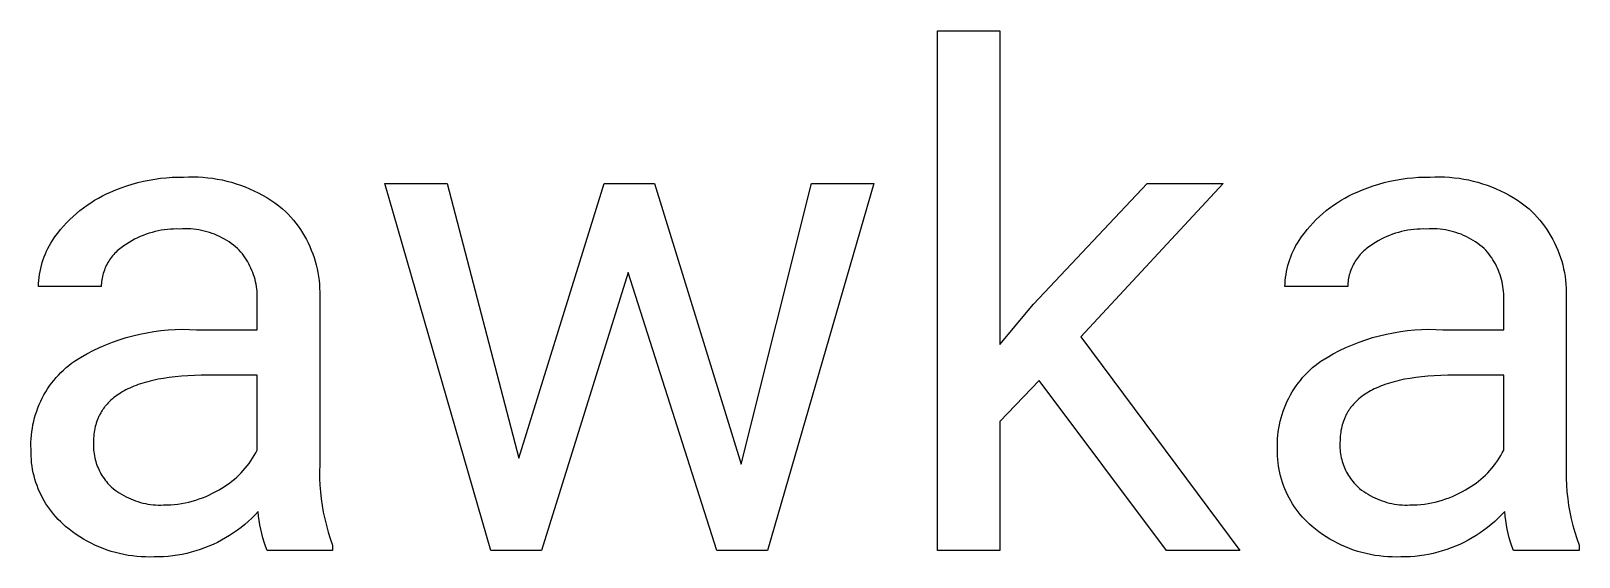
# Model space of a CAD drawing. Header units: millimetres. Extents: x 0 to 4030, y 0 to 2816.
# Drawn here: x 2715.2 to 2800.1, y 177 to 205.9 of the extents above; entities that cross this region are included whole.
import ezdxf

# ---------------------------------------------------------------- set-up
doc = ezdxf.new("R2010")
doc.units = ezdxf.units.MM
doc.header["$MEASUREMENT"] = 0
doc.layers.add('Domyślny', color=7, linetype='Continuous', true_color=0x000000)

msp = doc.modelspace()

# ---------------------------------------------------------------- linework, layer by layer
at = {"layer": 'Domyślny'}
for p, q in [((2764.933, 177.386), (2764.933, 205.855)), ((2764.933, 205.855), (2768.355, 205.855)), ((2768.355, 205.855), (2768.355, 188.665)), ((2721.716, 197.682), (2722.028, 197.736)), ((2722.028, 197.736), (2722.342, 197.779)), ((2722.342, 197.779), (2722.658, 197.812)), ((2722.658, 197.812), (2722.974, 197.835)), ((2722.974, 197.835), (2723.291, 197.847)), ((2723.291, 197.847), (2723.608, 197.848)), ((2723.608, 197.848), (2723.872, 197.859)), ((2723.872, 197.859), (2724.137, 197.862)), ((2724.137, 197.862), (2724.402, 197.855)), ((2724.402, 197.855), (2724.666, 197.84)), ((2724.666, 197.84), (2724.93, 197.815)), ((2724.93, 197.815), (2725.192, 197.782)), ((2725.192, 197.782), (2725.454, 197.74)), ((2725.454, 197.74), (2725.714, 197.69)), ((2790.043, 197.682), (2790.355, 197.736)), ((2790.355, 197.736), (2790.669, 197.779)), ((2790.669, 197.779), (2790.984, 197.812)), ((2790.984, 197.812), (2791.301, 197.835)), ((2791.301, 197.835), (2791.617, 197.847)), ((2791.617, 197.847), (2791.934, 197.848)), ((2791.934, 197.848), (2792.199, 197.859)), ((2792.199, 197.859), (2792.464, 197.862)), ((2792.464, 197.862), (2792.728, 197.855)), ((2792.728, 197.855), (2792.993, 197.84)), ((2792.993, 197.84), (2793.256, 197.815)), ((2793.256, 197.815), (2793.519, 197.782)), ((2793.519, 197.782), (2793.78, 197.74)), ((2793.78, 197.74), (2794.04, 197.69)), ((2719.156, 196.814), (2719.377, 196.923)), ((2719.377, 196.923), (2719.602, 197.024)), ((2719.602, 197.024), (2719.894, 197.148)), ((2719.894, 197.148), (2720.189, 197.262)), ((2720.189, 197.262), (2720.489, 197.366)), ((2720.489, 197.366), (2720.791, 197.46)), ((2720.791, 197.46), (2721.097, 197.544)), ((2721.097, 197.544), (2721.405, 197.618)), ((2721.405, 197.618), (2721.716, 197.682)), ((2725.714, 197.69), (2725.972, 197.63)), ((2725.972, 197.63), (2726.228, 197.562)), ((2726.228, 197.562), (2726.481, 197.486)), ((2726.481, 197.486), (2726.732, 197.401)), ((2726.732, 197.401), (2726.98, 197.308)), ((2726.98, 197.308), (2727.224, 197.206)), ((2727.224, 197.206), (2727.465, 197.096)), ((2727.465, 197.096), (2727.702, 196.979)), ((2727.702, 196.979), (2727.935, 196.853)), ((2740.453, 177.386), (2734.643, 197.492)), ((2734.643, 197.492), (2738.048, 197.492)), ((2738.048, 197.492), (2741.991, 182.44)), ((2741.991, 182.44), (2746.653, 197.492)), ((2746.653, 197.492), (2749.411, 197.492)), ((2749.411, 197.492), (2754.168, 182.123)), ((2754.168, 182.123), (2758.016, 197.492)), ((2761.438, 197.492), (2755.611, 177.386)), ((2758.016, 197.492), (2761.438, 197.492)), ((2770.188, 190.876), (2776.424, 197.492)), ((2780.588, 197.492), (2772.795, 189.093)), ((2776.424, 197.492), (2780.588, 197.492)), ((2787.482, 196.814), (2787.704, 196.923)), ((2787.704, 196.923), (2787.928, 197.024)), ((2787.928, 197.024), (2788.22, 197.148)), ((2788.22, 197.148), (2788.516, 197.262)), ((2788.516, 197.262), (2788.815, 197.366)), ((2788.815, 197.366), (2789.118, 197.46)), ((2789.118, 197.46), (2789.424, 197.544)), ((2789.424, 197.544), (2789.732, 197.618)), ((2789.732, 197.618), (2790.043, 197.682)), ((2794.04, 197.69), (2794.298, 197.63)), ((2794.298, 197.63), (2794.554, 197.562)), ((2794.554, 197.562), (2794.808, 197.486)), ((2794.808, 197.486), (2795.059, 197.401)), ((2795.059, 197.401), (2795.306, 197.308)), ((2795.306, 197.308), (2795.551, 197.206)), ((2795.551, 197.206), (2795.792, 197.096)), ((2795.792, 197.096), (2796.029, 196.979)), ((2796.029, 196.979), (2796.262, 196.853)), ((2717.918, 196.012), (2718.113, 196.163)), ((2718.113, 196.163), (2718.312, 196.307)), ((2718.312, 196.307), (2718.517, 196.445)), ((2718.517, 196.445), (2718.725, 196.575)), ((2718.725, 196.575), (2718.939, 196.698)), ((2718.939, 196.698), (2719.156, 196.814)), ((2727.935, 196.853), (2728.164, 196.72)), ((2728.164, 196.72), (2728.388, 196.579)), ((2728.388, 196.579), (2728.608, 196.43)), ((2728.608, 196.43), (2728.822, 196.275)), ((2728.822, 196.275), (2729.031, 196.112)), ((2729.031, 196.112), (2729.186, 195.965)), ((2786.245, 196.012), (2786.439, 196.163)), ((2786.439, 196.163), (2786.639, 196.307)), ((2786.639, 196.307), (2786.843, 196.445)), ((2786.843, 196.445), (2787.052, 196.575)), ((2787.052, 196.575), (2787.265, 196.698)), ((2787.265, 196.698), (2787.482, 196.814)), ((2796.262, 196.853), (2796.491, 196.72)), ((2796.491, 196.72), (2796.715, 196.579)), ((2796.715, 196.579), (2796.934, 196.43)), ((2796.934, 196.43), (2797.148, 196.275)), ((2797.148, 196.275), (2797.357, 196.112)), ((2797.357, 196.112), (2797.513, 195.965)), ((2717.028, 195.163), (2717.194, 195.345)), ((2717.194, 195.345), (2717.367, 195.521)), ((2717.367, 195.521), (2717.545, 195.691)), ((2717.545, 195.691), (2717.729, 195.854)), ((2717.729, 195.854), (2717.918, 196.012)), ((2729.186, 195.965), (2729.337, 195.812)), ((2729.337, 195.812), (2729.482, 195.654)), ((2729.482, 195.654), (2729.622, 195.492)), ((2729.622, 195.492), (2729.756, 195.325)), ((2729.756, 195.325), (2729.884, 195.153)), ((2785.355, 195.163), (2785.521, 195.345)), ((2785.521, 195.345), (2785.693, 195.521)), ((2785.693, 195.521), (2785.871, 195.691)), ((2785.871, 195.691), (2786.055, 195.854)), ((2786.055, 195.854), (2786.245, 196.012)), ((2797.513, 195.965), (2797.663, 195.812)), ((2797.663, 195.812), (2797.808, 195.654)), ((2797.808, 195.654), (2797.948, 195.492)), ((2797.948, 195.492), (2798.082, 195.325)), ((2798.082, 195.325), (2798.21, 195.153)), ((2716.333, 194.234), (2716.421, 194.376)), ((2716.421, 194.376), (2716.514, 194.515)), ((2716.514, 194.515), (2716.612, 194.651)), ((2716.612, 194.651), (2716.714, 194.783)), ((2716.714, 194.783), (2716.868, 194.976)), ((2716.868, 194.976), (2717.028, 195.163)), ((2720.768, 194.356), (2720.62, 194.269)), ((2720.919, 194.438), (2720.768, 194.356)), ((2721.072, 194.515), (2720.919, 194.438)), ((2721.229, 194.586), (2721.072, 194.515)), ((2721.387, 194.652), (2721.229, 194.586)), ((2721.548, 194.713), (2721.387, 194.652)), ((2721.711, 194.768), (2721.548, 194.713)), ((2721.876, 194.817), (2721.711, 194.768)), ((2722.042, 194.861), (2721.876, 194.817)), ((2722.209, 194.899), (2722.042, 194.861)), ((2722.378, 194.931), (2722.209, 194.899)), ((2722.548, 194.957), (2722.378, 194.931)), ((2722.719, 194.978), (2722.548, 194.957)), ((2722.89, 194.993), (2722.719, 194.978)), ((2723.061, 195.001), (2722.89, 194.993)), ((2723.233, 195.004), (2723.061, 195.001)), ((2723.405, 195.001), (2723.233, 195.004)), ((2723.554, 195.01), (2723.405, 195.001)), ((2723.703, 195.013), (2723.554, 195.01)), ((2723.852, 195.011), (2723.703, 195.013)), ((2724.001, 195.004), (2723.852, 195.011)), ((2724.149, 194.991), (2724.001, 195.004)), ((2724.297, 194.974), (2724.149, 194.991)), ((2724.445, 194.951), (2724.297, 194.974)), ((2724.591, 194.923), (2724.445, 194.951)), ((2724.737, 194.891), (2724.591, 194.923)), ((2724.881, 194.853), (2724.737, 194.891)), ((2725.024, 194.81), (2724.881, 194.853)), ((2725.165, 194.762), (2725.024, 194.81)), ((2725.305, 194.71), (2725.165, 194.762)), ((2725.442, 194.653), (2725.305, 194.71)), ((2725.578, 194.591), (2725.442, 194.653)), ((2725.711, 194.524), (2725.578, 194.591)), ((2725.842, 194.453), (2725.711, 194.524)), ((2725.97, 194.377), (2725.842, 194.453)), ((2726.096, 194.297), (2725.97, 194.377)), ((2729.884, 195.153), (2730.006, 194.977)), ((2730.006, 194.977), (2730.123, 194.797)), ((2730.123, 194.797), (2730.233, 194.613)), ((2730.233, 194.613), (2730.336, 194.426)), ((2730.336, 194.426), (2730.434, 194.235)), ((2784.659, 194.234), (2784.748, 194.376)), ((2784.748, 194.376), (2784.841, 194.515)), ((2784.841, 194.515), (2784.938, 194.651)), ((2784.938, 194.651), (2785.041, 194.783)), ((2785.041, 194.783), (2785.195, 194.976)), ((2785.195, 194.976), (2785.355, 195.163)), ((2789.094, 194.356), (2788.946, 194.269)), ((2789.245, 194.438), (2789.094, 194.356)), ((2789.399, 194.515), (2789.245, 194.438)), ((2789.555, 194.586), (2789.399, 194.515)), ((2789.714, 194.652), (2789.555, 194.586)), ((2789.875, 194.713), (2789.714, 194.652)), ((2790.038, 194.768), (2789.875, 194.713)), ((2790.202, 194.817), (2790.038, 194.768)), ((2790.368, 194.861), (2790.202, 194.817)), ((2790.536, 194.899), (2790.368, 194.861)), ((2790.705, 194.931), (2790.536, 194.899)), ((2790.874, 194.957), (2790.705, 194.931)), ((2791.045, 194.978), (2790.874, 194.957)), ((2791.216, 194.993), (2791.045, 194.978)), ((2791.388, 195.001), (2791.216, 194.993)), ((2791.56, 195.004), (2791.388, 195.001)), ((2791.732, 195.001), (2791.56, 195.004)), ((2791.88, 195.01), (2791.732, 195.001)), ((2792.029, 195.013), (2791.88, 195.01)), ((2792.178, 195.011), (2792.029, 195.013)), ((2792.327, 195.004), (2792.178, 195.011)), ((2792.476, 194.991), (2792.327, 195.004)), ((2792.624, 194.974), (2792.476, 194.991)), ((2792.771, 194.951), (2792.624, 194.974)), ((2792.918, 194.923), (2792.771, 194.951)), ((2793.063, 194.891), (2792.918, 194.923)), ((2793.208, 194.853), (2793.063, 194.891)), ((2793.35, 194.81), (2793.208, 194.853)), ((2793.492, 194.762), (2793.35, 194.81)), ((2793.631, 194.71), (2793.492, 194.762)), ((2793.769, 194.653), (2793.631, 194.71)), ((2793.904, 194.591), (2793.769, 194.653)), ((2794.038, 194.524), (2793.904, 194.591)), ((2794.169, 194.453), (2794.038, 194.524)), ((2794.297, 194.377), (2794.169, 194.453)), ((2794.423, 194.297), (2794.297, 194.377)), ((2798.21, 195.153), (2798.333, 194.977)), ((2798.333, 194.977), (2798.449, 194.797)), ((2798.449, 194.797), (2798.559, 194.613)), ((2798.559, 194.613), (2798.663, 194.426)), ((2798.663, 194.426), (2798.76, 194.235)), ((2715.911, 193.325), (2715.968, 193.483)), ((2715.968, 193.483), (2716.031, 193.638)), ((2716.031, 193.638), (2716.098, 193.791)), ((2716.098, 193.791), (2716.171, 193.941)), ((2716.171, 193.941), (2716.25, 194.089)), ((2716.25, 194.089), (2716.333, 194.234)), ((2719.718, 193.534), (2719.661, 193.463)), ((2719.778, 193.604), (2719.718, 193.534)), ((2719.84, 193.671), (2719.778, 193.604)), ((2719.904, 193.737), (2719.84, 193.671)), ((2719.971, 193.8), (2719.904, 193.737)), ((2720.039, 193.861), (2719.971, 193.8)), ((2720.11, 193.919), (2720.039, 193.861)), ((2720.182, 193.975), (2720.11, 193.919)), ((2720.257, 194.029), (2720.182, 193.975)), ((2720.333, 194.08), (2720.257, 194.029)), ((2720.475, 194.177), (2720.333, 194.08)), ((2720.62, 194.269), (2720.475, 194.177)), ((2726.219, 194.212), (2726.096, 194.297)), ((2726.339, 194.123), (2726.219, 194.212)), ((2726.455, 194.031), (2726.339, 194.123)), ((2726.569, 193.934), (2726.455, 194.031)), ((2726.658, 193.838), (2726.569, 193.934)), ((2726.744, 193.738), (2726.658, 193.838)), ((2726.827, 193.636), (2726.744, 193.738)), ((2726.906, 193.532), (2726.827, 193.636)), ((2726.981, 193.424), (2726.906, 193.532)), ((2730.434, 194.235), (2730.524, 194.041)), ((2730.524, 194.041), (2730.608, 193.844)), ((2730.608, 193.844), (2730.685, 193.644)), ((2730.685, 193.644), (2730.756, 193.441)), ((2784.238, 193.325), (2784.295, 193.483)), ((2784.295, 193.483), (2784.357, 193.638)), ((2784.357, 193.638), (2784.425, 193.791)), ((2784.425, 193.791), (2784.498, 193.941)), ((2784.498, 193.941), (2784.576, 194.089)), ((2784.576, 194.089), (2784.659, 194.234)), ((2788.045, 193.534), (2787.988, 193.463)), ((2788.105, 193.604), (2788.045, 193.534)), ((2788.167, 193.671), (2788.105, 193.604)), ((2788.231, 193.737), (2788.167, 193.671)), ((2788.297, 193.8), (2788.231, 193.737)), ((2788.366, 193.861), (2788.297, 193.8)), ((2788.436, 193.919), (2788.366, 193.861)), ((2788.509, 193.975), (2788.436, 193.919)), ((2788.583, 194.029), (2788.509, 193.975)), ((2788.659, 194.08), (2788.583, 194.029)), ((2788.801, 194.177), (2788.659, 194.08)), ((2788.946, 194.269), (2788.801, 194.177)), ((2794.545, 194.212), (2794.423, 194.297)), ((2794.665, 194.123), (2794.545, 194.212)), ((2794.782, 194.031), (2794.665, 194.123)), ((2794.895, 193.934), (2794.782, 194.031)), ((2794.985, 193.838), (2794.895, 193.934)), ((2795.071, 193.738), (2794.985, 193.838)), ((2795.153, 193.636), (2795.071, 193.738)), ((2795.232, 193.532), (2795.153, 193.636)), ((2795.308, 193.424), (2795.232, 193.532)), ((2798.76, 194.235), (2798.851, 194.041)), ((2798.851, 194.041), (2798.935, 193.844)), ((2798.935, 193.844), (2799.012, 193.644)), ((2799.012, 193.644), (2799.082, 193.441)), ((2715.71, 192.515), (2715.739, 192.679)), ((2715.739, 192.679), (2715.773, 192.843)), ((2715.773, 192.843), (2715.814, 193.005)), ((2715.814, 193.005), (2715.86, 193.166)), ((2715.86, 193.166), (2715.911, 193.325)), ((2719.231, 192.658), (2719.204, 192.571)), ((2719.262, 192.745), (2719.231, 192.658)), ((2719.295, 192.83), (2719.262, 192.745)), ((2719.331, 192.914), (2719.295, 192.83)), ((2719.37, 192.997), (2719.331, 192.914)), ((2719.412, 193.079), (2719.37, 192.997)), ((2719.457, 193.159), (2719.412, 193.079)), ((2719.504, 193.237), (2719.457, 193.159)), ((2719.554, 193.314), (2719.504, 193.237)), ((2719.606, 193.39), (2719.554, 193.314)), ((2719.661, 193.463), (2719.606, 193.39)), ((2727.053, 193.314), (2726.981, 193.424)), ((2727.121, 193.202), (2727.053, 193.314)), ((2727.185, 193.088), (2727.121, 193.202)), ((2727.245, 192.971), (2727.185, 193.088)), ((2727.301, 192.853), (2727.245, 192.971)), ((2727.354, 192.732), (2727.301, 192.853)), ((2727.402, 192.61), (2727.354, 192.732)), ((2730.756, 193.441), (2730.819, 193.237)), ((2730.819, 193.237), (2730.875, 193.03)), ((2730.875, 193.03), (2730.925, 192.821)), ((2730.925, 192.821), (2730.967, 192.611)), ((2784.036, 192.515), (2784.065, 192.679)), ((2784.065, 192.679), (2784.1, 192.843)), ((2784.1, 192.843), (2784.14, 193.005)), ((2784.14, 193.005), (2784.186, 193.166)), ((2784.186, 193.166), (2784.238, 193.325)), ((2787.558, 192.658), (2787.531, 192.571)), ((2787.588, 192.745), (2787.558, 192.658)), ((2787.622, 192.83), (2787.588, 192.745)), ((2787.658, 192.914), (2787.622, 192.83)), ((2787.697, 192.997), (2787.658, 192.914)), ((2787.739, 193.079), (2787.697, 192.997)), ((2787.783, 193.159), (2787.739, 193.079)), ((2787.83, 193.237), (2787.783, 193.159)), ((2787.88, 193.314), (2787.83, 193.237)), ((2787.933, 193.39), (2787.88, 193.314)), ((2787.988, 193.463), (2787.933, 193.39)), ((2795.379, 193.314), (2795.308, 193.424)), ((2795.447, 193.202), (2795.379, 193.314)), ((2795.512, 193.088), (2795.447, 193.202)), ((2795.572, 192.971), (2795.512, 193.088)), ((2795.628, 192.853), (2795.572, 192.971)), ((2795.68, 192.732), (2795.628, 192.853)), ((2795.728, 192.61), (2795.68, 192.732)), ((2799.082, 193.441), (2799.146, 193.237)), ((2799.146, 193.237), (2799.202, 193.03)), ((2799.202, 193.03), (2799.251, 192.821)), ((2799.251, 192.821), (2799.293, 192.611)), ((2715.651, 191.849), (2715.657, 192.016)), ((2719.093, 191.849), (2715.651, 191.849)), ((2715.657, 192.016), (2715.669, 192.183)), ((2715.669, 192.183), (2715.686, 192.349)), ((2715.686, 192.349), (2715.71, 192.515)), ((2719.096, 191.94), (2719.093, 191.849)), ((2719.102, 192.032), (2719.096, 191.94)), ((2719.112, 192.123), (2719.102, 192.032)), ((2719.124, 192.214), (2719.112, 192.123)), ((2719.139, 192.304), (2719.124, 192.214)), ((2719.158, 192.394), (2719.139, 192.304)), ((2719.179, 192.483), (2719.158, 192.394)), ((2719.204, 192.571), (2719.179, 192.483)), ((2727.446, 192.486), (2727.402, 192.61)), ((2727.485, 192.361), (2727.446, 192.486)), ((2727.521, 192.235), (2727.485, 192.361)), ((2727.552, 192.107), (2727.521, 192.235)), ((2727.578, 191.979), (2727.552, 192.107)), ((2727.601, 191.85), (2727.578, 191.979)), ((2727.619, 191.72), (2727.601, 191.85)), ((2730.967, 192.611), (2731.002, 192.4)), ((2731.002, 192.4), (2731.029, 192.187)), ((2731.029, 192.187), (2731.05, 191.974)), ((2731.05, 191.974), (2731.063, 191.76)), ((2747.968, 192.624), (2743.231, 177.386)), ((2752.834, 177.386), (2747.968, 192.624)), ((2783.977, 191.849), (2783.984, 192.016)), ((2787.419, 191.849), (2783.977, 191.849)), ((2783.984, 192.016), (2783.995, 192.183)), ((2783.995, 192.183), (2784.013, 192.349)), ((2784.013, 192.349), (2784.036, 192.515)), ((2787.423, 191.94), (2787.419, 191.849)), ((2787.429, 192.032), (2787.423, 191.94)), ((2787.438, 192.123), (2787.429, 192.032)), ((2787.451, 192.214), (2787.438, 192.123)), ((2787.466, 192.304), (2787.451, 192.214)), ((2787.485, 192.394), (2787.466, 192.304)), ((2787.506, 192.483), (2787.485, 192.394)), ((2787.531, 192.571), (2787.506, 192.483)), ((2795.772, 192.486), (2795.728, 192.61)), ((2795.812, 192.361), (2795.772, 192.486)), ((2795.847, 192.235), (2795.812, 192.361)), ((2795.878, 192.107), (2795.847, 192.235)), ((2795.905, 191.979), (2795.878, 192.107)), ((2795.927, 191.85), (2795.905, 191.979)), ((2795.945, 191.72), (2795.927, 191.85)), ((2799.293, 192.611), (2799.328, 192.4)), ((2799.328, 192.4), (2799.356, 192.187)), ((2799.356, 192.187), (2799.376, 191.974)), ((2799.376, 191.974), (2799.39, 191.76)), ((2727.632, 191.589), (2727.619, 191.72)), ((2727.641, 191.458), (2727.632, 191.589)), ((2727.646, 191.327), (2727.641, 191.458)), ((2727.642, 191.065), (2727.646, 191.196)), ((2727.642, 189.485), (2727.642, 191.065)), ((2727.646, 191.196), (2727.646, 191.327)), ((2731.063, 191.76), (2731.069, 191.546)), ((2731.069, 191.546), (2731.067, 191.332)), ((2731.067, 191.332), (2731.067, 182.085)), ((2795.959, 191.589), (2795.945, 191.72)), ((2795.968, 191.458), (2795.959, 191.589)), ((2795.973, 191.327), (2795.968, 191.458)), ((2795.969, 191.065), (2795.973, 191.196)), ((2795.969, 189.485), (2795.969, 191.065)), ((2795.973, 191.196), (2795.973, 191.327)), ((2799.39, 191.76), (2799.395, 191.546)), ((2799.395, 191.546), (2799.394, 191.332)), ((2799.394, 191.332), (2799.394, 182.085)), ((2768.355, 188.665), (2770.188, 190.876)), ((2720.831, 189.151), (2721.211, 189.241)), ((2721.211, 189.241), (2721.593, 189.319)), ((2721.593, 189.319), (2721.977, 189.383)), ((2721.977, 189.383), (2722.364, 189.434)), ((2722.364, 189.434), (2722.752, 189.471)), ((2722.752, 189.471), (2723.142, 189.495)), ((2723.142, 189.495), (2723.532, 189.505)), ((2723.532, 189.505), (2723.922, 189.502)), ((2723.922, 189.502), (2724.311, 189.485)), ((2724.311, 189.485), (2727.642, 189.485)), ((2789.158, 189.151), (2789.537, 189.241)), ((2789.537, 189.241), (2789.919, 189.319)), ((2789.919, 189.319), (2790.304, 189.383)), ((2790.304, 189.383), (2790.691, 189.434)), ((2790.691, 189.434), (2791.079, 189.471)), ((2791.079, 189.471), (2791.468, 189.495)), ((2791.468, 189.495), (2791.858, 189.505)), ((2791.858, 189.505), (2792.248, 189.502)), ((2792.248, 189.502), (2792.638, 189.485)), ((2792.638, 189.485), (2795.969, 189.485)), ((2718.642, 188.336), (2718.994, 188.503)), ((2718.994, 188.503), (2719.352, 188.658)), ((2719.352, 188.658), (2719.715, 188.8)), ((2719.715, 188.8), (2720.083, 188.93)), ((2720.083, 188.93), (2720.455, 189.047)), ((2720.455, 189.047), (2720.831, 189.151)), ((2772.795, 189.093), (2781.495, 177.386)), ((2786.968, 188.336), (2787.321, 188.503)), ((2787.321, 188.503), (2787.679, 188.658)), ((2787.679, 188.658), (2788.042, 188.8)), ((2788.042, 188.8), (2788.41, 188.93)), ((2788.41, 188.93), (2788.782, 189.047)), ((2788.782, 189.047), (2789.158, 189.151)), ((2717.313, 187.529), (2717.466, 187.649)), ((2717.466, 187.649), (2717.622, 187.763)), ((2717.622, 187.763), (2717.955, 187.966)), ((2717.955, 187.966), (2718.295, 188.157)), ((2718.295, 188.157), (2718.642, 188.336)), ((2785.64, 187.529), (2785.792, 187.649)), ((2785.792, 187.649), (2785.949, 187.763)), ((2785.949, 187.763), (2786.282, 187.966)), ((2786.282, 187.966), (2786.622, 188.157)), ((2786.622, 188.157), (2786.968, 188.336)), ((2716.375, 186.554), (2716.494, 186.707)), ((2716.494, 186.707), (2716.618, 186.856)), ((2716.618, 186.856), (2716.748, 187)), ((2716.748, 187), (2716.882, 187.139)), ((2716.882, 187.139), (2717.022, 187.274)), ((2717.022, 187.274), (2717.165, 187.404)), ((2717.165, 187.404), (2717.313, 187.529)), ((2721.918, 186.703), (2721.778, 186.669)), ((2722.206, 186.764), (2721.918, 186.703)), ((2722.508, 186.818), (2722.206, 186.764)), ((2722.821, 186.865), (2722.508, 186.818)), ((2723.147, 186.904), (2722.821, 186.865)), ((2723.484, 186.937), (2723.147, 186.904)), ((2723.835, 186.962), (2723.484, 186.937)), ((2724.197, 186.98), (2723.835, 186.962)), ((2724.572, 186.991), (2724.197, 186.98)), ((2724.959, 186.994), (2724.572, 186.991)), ((2727.642, 186.994), (2724.959, 186.994)), ((2727.642, 182.88), (2727.642, 186.994)), ((2770.502, 186.697), (2768.355, 184.448)), ((2777.477, 177.386), (2770.502, 186.697)), ((2784.701, 186.554), (2784.821, 186.707)), ((2784.821, 186.707), (2784.945, 186.856)), ((2784.945, 186.856), (2785.075, 187)), ((2785.075, 187), (2785.209, 187.139)), ((2785.209, 187.139), (2785.348, 187.274)), ((2785.348, 187.274), (2785.492, 187.404)), ((2785.492, 187.404), (2785.64, 187.529)), ((2790.244, 186.703), (2790.105, 186.669)), ((2790.533, 186.764), (2790.244, 186.703)), ((2790.834, 186.818), (2790.533, 186.764)), ((2791.147, 186.865), (2790.834, 186.818)), ((2791.473, 186.904), (2791.147, 186.865)), ((2791.811, 186.937), (2791.473, 186.904)), ((2792.161, 186.962), (2791.811, 186.937)), ((2792.524, 186.98), (2792.161, 186.962)), ((2792.899, 186.991), (2792.524, 186.98)), ((2793.286, 186.994), (2792.899, 186.991)), ((2795.969, 186.994), (2793.286, 186.994)), ((2795.969, 182.88), (2795.969, 186.994)), ((2715.86, 185.735), (2715.952, 185.905)), ((2715.952, 185.905), (2716.049, 186.073)), ((2716.049, 186.073), (2716.152, 186.237)), ((2716.152, 186.237), (2716.261, 186.398)), ((2716.261, 186.398), (2716.375, 186.554)), ((2719.959, 185.891), (2719.872, 185.827)), ((2720.05, 185.953), (2719.959, 185.891)), ((2720.144, 186.013), (2720.05, 185.953)), ((2720.24, 186.072), (2720.144, 186.013)), ((2720.34, 186.129), (2720.24, 186.072)), ((2720.443, 186.184), (2720.34, 186.129)), ((2720.549, 186.237), (2720.443, 186.184)), ((2720.658, 186.288), (2720.549, 186.237)), ((2720.77, 186.338), (2720.658, 186.288)), ((2720.885, 186.385), (2720.77, 186.338)), ((2721.004, 186.431), (2720.885, 186.385)), ((2721.125, 186.476), (2721.004, 186.431)), ((2721.25, 186.518), (2721.125, 186.476)), ((2721.377, 186.558), (2721.25, 186.518)), ((2721.508, 186.597), (2721.377, 186.558)), ((2721.641, 186.634), (2721.508, 186.597)), ((2721.778, 186.669), (2721.641, 186.634)), ((2784.187, 185.735), (2784.278, 185.905)), ((2784.278, 185.905), (2784.376, 186.073)), ((2784.376, 186.073), (2784.479, 186.237)), ((2784.479, 186.237), (2784.587, 186.398)), ((2784.587, 186.398), (2784.701, 186.554)), ((2788.286, 185.891), (2788.198, 185.827)), ((2788.376, 185.953), (2788.286, 185.891)), ((2788.47, 186.013), (2788.376, 185.953)), ((2788.567, 186.072), (2788.47, 186.013)), ((2788.667, 186.129), (2788.567, 186.072)), ((2788.77, 186.184), (2788.667, 186.129)), ((2788.876, 186.237), (2788.77, 186.184)), ((2788.985, 186.288), (2788.876, 186.237)), ((2789.097, 186.338), (2788.985, 186.288)), ((2789.212, 186.385), (2789.097, 186.338)), ((2789.33, 186.431), (2789.212, 186.385)), ((2789.452, 186.476), (2789.33, 186.431)), ((2789.576, 186.518), (2789.452, 186.476)), ((2789.704, 186.558), (2789.576, 186.518)), ((2789.834, 186.597), (2789.704, 186.558)), ((2789.968, 186.634), (2789.834, 186.597)), ((2790.105, 186.669), (2789.968, 186.634)), ((2715.494, 184.839), (2715.555, 185.023)), ((2715.555, 185.023), (2715.622, 185.205)), ((2715.622, 185.205), (2715.696, 185.384)), ((2715.696, 185.384), (2715.775, 185.561)), ((2715.775, 185.561), (2715.86, 185.735)), ((2719.111, 185.005), (2719.086, 184.962)), ((2719.138, 185.047), (2719.111, 185.005)), ((2719.165, 185.088), (2719.138, 185.047)), ((2719.193, 185.13), (2719.165, 185.088)), ((2719.222, 185.17), (2719.193, 185.13)), ((2719.252, 185.211), (2719.222, 185.17)), ((2719.282, 185.251), (2719.252, 185.211)), ((2719.313, 185.29), (2719.282, 185.251)), ((2719.345, 185.329), (2719.313, 185.29)), ((2719.411, 185.405), (2719.345, 185.329)), ((2719.48, 185.48), (2719.411, 185.405)), ((2719.552, 185.553), (2719.48, 185.48)), ((2719.627, 185.624), (2719.552, 185.553)), ((2719.706, 185.694), (2719.627, 185.624)), ((2719.787, 185.761), (2719.706, 185.694)), ((2719.872, 185.827), (2719.787, 185.761)), ((2783.821, 184.839), (2783.882, 185.023)), ((2783.882, 185.023), (2783.949, 185.205)), ((2783.949, 185.205), (2784.022, 185.384)), ((2784.022, 185.384), (2784.102, 185.561)), ((2784.102, 185.561), (2784.187, 185.735)), ((2787.438, 185.005), (2787.412, 184.962)), ((2787.464, 185.047), (2787.438, 185.005)), ((2787.492, 185.088), (2787.464, 185.047)), ((2787.52, 185.13), (2787.492, 185.088)), ((2787.549, 185.17), (2787.52, 185.13)), ((2787.578, 185.211), (2787.549, 185.17)), ((2787.608, 185.251), (2787.578, 185.211)), ((2787.64, 185.29), (2787.608, 185.251)), ((2787.671, 185.329), (2787.64, 185.29)), ((2787.737, 185.405), (2787.671, 185.329)), ((2787.807, 185.48), (2787.737, 185.405)), ((2787.879, 185.553), (2787.807, 185.48)), ((2787.954, 185.624), (2787.879, 185.553)), ((2788.032, 185.694), (2787.954, 185.624)), ((2788.114, 185.761), (2788.032, 185.694)), ((2788.198, 185.827), (2788.114, 185.761)), ((2715.316, 184.085), (2715.35, 184.276)), ((2715.35, 184.276), (2715.392, 184.465)), ((2715.392, 184.465), (2715.44, 184.653)), ((2715.44, 184.653), (2715.494, 184.839)), ((2718.766, 184.17), (2718.743, 184.068)), ((2718.792, 184.27), (2718.766, 184.17)), ((2718.821, 184.368), (2718.792, 184.27)), ((2718.853, 184.464), (2718.821, 184.368)), ((2718.889, 184.559), (2718.853, 184.464)), ((2718.907, 184.605), (2718.889, 184.559)), ((2718.927, 184.652), (2718.907, 184.605)), ((2718.947, 184.697), (2718.927, 184.652)), ((2718.969, 184.743), (2718.947, 184.697)), ((2718.99, 184.787), (2718.969, 184.743)), ((2719.013, 184.832), (2718.99, 184.787)), ((2719.036, 184.876), (2719.013, 184.832)), ((2719.061, 184.919), (2719.036, 184.876)), ((2719.086, 184.962), (2719.061, 184.919)), ((2768.355, 184.448), (2768.355, 177.386)), ((2783.642, 184.085), (2783.677, 184.276)), ((2783.677, 184.276), (2783.719, 184.465)), ((2783.719, 184.465), (2783.767, 184.653)), ((2783.767, 184.653), (2783.821, 184.839)), ((2787.092, 184.17), (2787.069, 184.068)), ((2787.118, 184.27), (2787.092, 184.17)), ((2787.148, 184.368), (2787.118, 184.27)), ((2787.18, 184.464), (2787.148, 184.368)), ((2787.215, 184.559), (2787.18, 184.464)), ((2787.234, 184.605), (2787.215, 184.559)), ((2787.254, 184.652), (2787.234, 184.605)), ((2787.274, 184.697), (2787.254, 184.652)), ((2787.295, 184.743), (2787.274, 184.697)), ((2787.317, 184.787), (2787.295, 184.743)), ((2787.34, 184.832), (2787.317, 184.787)), ((2787.363, 184.876), (2787.34, 184.832)), ((2787.387, 184.919), (2787.363, 184.876)), ((2787.412, 184.962), (2787.387, 184.919)), ((2715.24, 183.121), (2715.242, 183.314)), ((2715.242, 183.314), (2715.25, 183.508)), ((2715.25, 183.508), (2715.265, 183.701)), ((2715.265, 183.701), (2715.287, 183.894)), ((2715.287, 183.894), (2715.316, 184.085)), ((2718.667, 183.305), (2718.664, 183.2)), ((2718.669, 183.419), (2718.667, 183.305)), ((2718.674, 183.532), (2718.669, 183.419)), ((2718.681, 183.643), (2718.674, 183.532)), ((2718.692, 183.752), (2718.681, 183.643)), ((2718.706, 183.859), (2718.692, 183.752)), ((2718.723, 183.964), (2718.706, 183.859)), ((2718.743, 184.068), (2718.723, 183.964)), ((2783.567, 183.121), (2783.568, 183.314)), ((2783.568, 183.314), (2783.577, 183.508)), ((2783.577, 183.508), (2783.592, 183.701)), ((2783.592, 183.701), (2783.614, 183.894)), ((2783.614, 183.894), (2783.642, 184.085)), ((2786.994, 183.305), (2786.99, 183.2)), ((2786.996, 183.419), (2786.994, 183.305)), ((2787, 183.532), (2786.996, 183.419)), ((2787.008, 183.643), (2787, 183.532)), ((2787.019, 183.752), (2787.008, 183.643)), ((2787.032, 183.859), (2787.019, 183.752)), ((2787.049, 183.964), (2787.032, 183.859)), ((2787.069, 184.068), (2787.049, 183.964)), ((2715.245, 182.927), (2715.24, 183.121)), ((2715.244, 182.743), (2715.245, 182.927)), ((2715.249, 182.558), (2715.244, 182.743)), ((2715.261, 182.375), (2715.249, 182.558)), ((2718.664, 183.2), (2718.664, 183.095)), ((2718.664, 183.095), (2718.667, 182.99)), ((2718.667, 182.99), (2718.674, 182.885)), ((2718.674, 182.885), (2718.685, 182.781)), ((2718.685, 182.781), (2718.699, 182.677)), ((2718.699, 182.677), (2718.716, 182.573)), ((2718.716, 182.573), (2718.737, 182.47)), ((2718.737, 182.47), (2718.761, 182.368)), ((2727.391, 182.436), (2727.48, 182.581)), ((2727.48, 182.581), (2727.563, 182.729)), ((2727.563, 182.729), (2727.642, 182.88)), ((2783.572, 182.927), (2783.567, 183.121)), ((2783.57, 182.743), (2783.572, 182.927)), ((2783.576, 182.558), (2783.57, 182.743)), ((2783.587, 182.375), (2783.576, 182.558)), ((2786.99, 183.2), (2786.99, 183.095)), ((2786.99, 183.095), (2786.994, 182.99)), ((2786.994, 182.99), (2787.001, 182.885)), ((2787.001, 182.885), (2787.011, 182.781)), ((2787.011, 182.781), (2787.025, 182.677)), ((2787.025, 182.677), (2787.043, 182.573)), ((2787.043, 182.573), (2787.064, 182.47)), ((2787.064, 182.47), (2787.088, 182.368)), ((2795.718, 182.436), (2795.806, 182.581)), ((2795.806, 182.581), (2795.89, 182.729)), ((2795.89, 182.729), (2795.969, 182.88)), ((2715.278, 182.191), (2715.261, 182.375)), ((2715.302, 182.009), (2715.278, 182.191)), ((2715.333, 181.827), (2715.302, 182.009)), ((2715.369, 181.646), (2715.333, 181.827)), ((2715.412, 181.467), (2715.369, 181.646)), ((2718.761, 182.368), (2718.789, 182.267)), ((2718.789, 182.267), (2718.82, 182.167)), ((2718.82, 182.167), (2718.855, 182.067)), ((2718.855, 182.067), (2718.893, 181.969)), ((2718.893, 181.969), (2718.934, 181.873)), ((2718.934, 181.873), (2718.978, 181.778)), ((2718.978, 181.778), (2719.026, 181.684)), ((2719.026, 181.684), (2719.076, 181.592)), ((2726.642, 181.515), (2726.762, 181.636)), ((2726.762, 181.636), (2726.878, 181.76)), ((2726.878, 181.76), (2726.99, 181.888)), ((2726.99, 181.888), (2727.097, 182.02)), ((2727.097, 182.02), (2727.2, 182.155)), ((2727.2, 182.155), (2727.298, 182.294)), ((2727.298, 182.294), (2727.391, 182.436)), ((2731.067, 182.085), (2731.059, 181.711)), ((2731.059, 181.711), (2731.062, 181.337)), ((2783.605, 182.191), (2783.587, 182.375)), ((2783.629, 182.009), (2783.605, 182.191)), ((2783.659, 181.827), (2783.629, 182.009)), ((2783.696, 181.646), (2783.659, 181.827)), ((2783.738, 181.467), (2783.696, 181.646)), ((2787.088, 182.368), (2787.116, 182.267)), ((2787.116, 182.267), (2787.147, 182.167)), ((2787.147, 182.167), (2787.181, 182.067)), ((2787.181, 182.067), (2787.219, 181.969)), ((2787.219, 181.969), (2787.26, 181.873)), ((2787.26, 181.873), (2787.305, 181.778)), ((2787.305, 181.778), (2787.352, 181.684)), ((2787.352, 181.684), (2787.403, 181.592)), ((2794.969, 181.515), (2795.089, 181.636)), ((2795.089, 181.636), (2795.205, 181.76)), ((2795.205, 181.76), (2795.316, 181.888)), ((2795.316, 181.888), (2795.424, 182.02)), ((2795.424, 182.02), (2795.526, 182.155)), ((2795.526, 182.155), (2795.624, 182.294)), ((2795.624, 182.294), (2795.718, 182.436)), ((2799.394, 182.085), (2799.385, 181.711)), ((2799.385, 181.711), (2799.389, 181.337)), ((2715.46, 181.289), (2715.412, 181.467)), ((2715.515, 181.113), (2715.46, 181.289)), ((2715.576, 180.939), (2715.515, 181.113)), ((2715.643, 180.768), (2715.576, 180.939)), ((2715.715, 180.598), (2715.643, 180.768)), ((2719.076, 181.592), (2719.13, 181.502)), ((2719.13, 181.502), (2719.187, 181.413)), ((2719.187, 181.413), (2719.247, 181.327)), ((2719.247, 181.327), (2719.309, 181.243)), ((2719.309, 181.243), (2719.375, 181.16)), ((2719.375, 181.16), (2719.443, 181.08)), ((2719.443, 181.08), (2719.513, 181.003)), ((2719.513, 181.003), (2719.587, 180.928)), ((2719.587, 180.928), (2719.662, 180.855)), ((2719.662, 180.855), (2719.741, 180.785)), ((2719.741, 180.785), (2719.852, 180.698)), ((2725.551, 180.711), (2725.699, 180.795)), ((2725.699, 180.795), (2725.844, 180.884)), ((2725.844, 180.884), (2725.985, 180.978)), ((2725.985, 180.978), (2726.124, 181.076)), ((2726.124, 181.076), (2726.259, 181.179)), ((2726.259, 181.179), (2726.391, 181.287)), ((2726.391, 181.287), (2726.518, 181.399)), ((2726.518, 181.399), (2726.642, 181.515)), ((2731.062, 181.337), (2731.079, 180.963)), ((2731.079, 180.963), (2731.107, 180.591)), ((2783.787, 181.289), (2783.738, 181.467)), ((2783.842, 181.113), (2783.787, 181.289)), ((2783.902, 180.939), (2783.842, 181.113)), ((2783.969, 180.768), (2783.902, 180.939)), ((2784.042, 180.598), (2783.969, 180.768)), ((2787.403, 181.592), (2787.457, 181.502)), ((2787.457, 181.502), (2787.514, 181.413)), ((2787.514, 181.413), (2787.573, 181.327)), ((2787.573, 181.327), (2787.636, 181.243)), ((2787.636, 181.243), (2787.701, 181.16)), ((2787.701, 181.16), (2787.769, 181.08)), ((2787.769, 181.08), (2787.84, 181.003)), ((2787.84, 181.003), (2787.913, 180.928)), ((2787.913, 180.928), (2787.989, 180.855)), ((2787.989, 180.855), (2788.067, 180.785)), ((2788.067, 180.785), (2788.179, 180.698)), ((2793.878, 180.711), (2794.026, 180.795)), ((2794.026, 180.795), (2794.17, 180.884)), ((2794.17, 180.884), (2794.312, 180.978)), ((2794.312, 180.978), (2794.451, 181.076)), ((2794.451, 181.076), (2794.586, 181.179)), ((2794.586, 181.179), (2794.717, 181.287)), ((2794.717, 181.287), (2794.845, 181.399)), ((2794.845, 181.399), (2794.969, 181.515)), ((2799.389, 181.337), (2799.405, 180.963)), ((2799.405, 180.963), (2799.434, 180.591)), ((2715.793, 180.431), (2715.715, 180.598)), ((2715.877, 180.267), (2715.793, 180.431)), ((2715.967, 180.106), (2715.877, 180.267)), ((2716.062, 179.948), (2715.967, 180.106)), ((2716.162, 179.794), (2716.062, 179.948)), ((2719.852, 180.698), (2719.967, 180.615)), ((2719.967, 180.615), (2720.084, 180.536)), ((2720.084, 180.536), (2720.204, 180.462)), ((2720.204, 180.462), (2720.326, 180.391)), ((2720.326, 180.391), (2720.451, 180.325)), ((2720.451, 180.325), (2720.578, 180.262)), ((2720.578, 180.262), (2720.707, 180.205)), ((2720.707, 180.205), (2720.838, 180.151)), ((2720.838, 180.151), (2720.97, 180.103)), ((2720.97, 180.103), (2721.104, 180.059)), ((2721.104, 180.059), (2721.24, 180.019)), ((2721.24, 180.019), (2721.377, 179.984)), ((2721.377, 179.984), (2721.515, 179.954)), ((2721.515, 179.954), (2721.654, 179.929)), ((2721.654, 179.929), (2721.794, 179.908)), ((2721.794, 179.908), (2721.934, 179.892)), ((2722.899, 179.89), (2723.098, 179.907)), ((2723.098, 179.907), (2723.297, 179.93)), ((2723.297, 179.93), (2723.495, 179.96)), ((2723.495, 179.96), (2723.691, 179.997)), ((2723.691, 179.997), (2723.887, 180.04)), ((2723.887, 180.04), (2724.081, 180.089)), ((2724.081, 180.089), (2724.273, 180.145)), ((2724.273, 180.145), (2724.463, 180.208)), ((2724.463, 180.208), (2724.651, 180.276)), ((2724.651, 180.276), (2724.837, 180.351)), ((2724.837, 180.351), (2725.02, 180.432)), ((2725.02, 180.432), (2725.2, 180.519)), ((2725.2, 180.519), (2725.377, 180.612)), ((2725.377, 180.612), (2725.551, 180.711)), ((2731.107, 180.591), (2731.148, 180.219)), ((2731.148, 180.219), (2731.201, 179.849)), ((2784.12, 180.431), (2784.042, 180.598)), ((2784.204, 180.267), (2784.12, 180.431)), ((2784.293, 180.106), (2784.204, 180.267)), ((2784.388, 179.948), (2784.293, 180.106)), ((2784.488, 179.794), (2784.388, 179.948)), ((2788.179, 180.698), (2788.293, 180.615)), ((2788.293, 180.615), (2788.41, 180.536)), ((2788.41, 180.536), (2788.53, 180.462)), ((2788.53, 180.462), (2788.653, 180.391)), ((2788.653, 180.391), (2788.777, 180.325)), ((2788.777, 180.325), (2788.904, 180.262)), ((2788.904, 180.262), (2789.033, 180.205)), ((2789.033, 180.205), (2789.164, 180.151)), ((2789.164, 180.151), (2789.297, 180.103)), ((2789.297, 180.103), (2789.431, 180.059)), ((2789.431, 180.059), (2789.567, 180.019)), ((2789.567, 180.019), (2789.703, 179.984)), ((2789.703, 179.984), (2789.841, 179.954)), ((2789.841, 179.954), (2789.98, 179.929)), ((2789.98, 179.929), (2790.12, 179.908)), ((2790.12, 179.908), (2790.261, 179.892)), ((2791.225, 179.89), (2791.425, 179.907)), ((2791.425, 179.907), (2791.623, 179.93)), ((2791.623, 179.93), (2791.821, 179.96)), ((2791.821, 179.96), (2792.018, 179.997)), ((2792.018, 179.997), (2792.213, 180.04)), ((2792.213, 180.04), (2792.407, 180.089)), ((2792.407, 180.089), (2792.6, 180.145)), ((2792.6, 180.145), (2792.79, 180.208)), ((2792.79, 180.208), (2792.978, 180.276)), ((2792.978, 180.276), (2793.163, 180.351)), ((2793.163, 180.351), (2793.346, 180.432)), ((2793.346, 180.432), (2793.527, 180.519)), ((2793.527, 180.519), (2793.704, 180.612)), ((2793.704, 180.612), (2793.878, 180.711)), ((2799.434, 180.591), (2799.474, 180.219)), ((2799.474, 180.219), (2799.527, 179.849)), ((2716.267, 179.643), (2716.162, 179.794)), ((2716.378, 179.495), (2716.267, 179.643)), ((2716.494, 179.352), (2716.378, 179.495)), ((2716.614, 179.212), (2716.494, 179.352)), ((2716.739, 179.077), (2716.614, 179.212)), ((2716.869, 178.946), (2716.739, 179.077)), ((2721.934, 179.892), (2722.075, 179.881)), ((2722.075, 179.881), (2722.216, 179.875)), ((2722.216, 179.875), (2722.357, 179.874)), ((2722.357, 179.874), (2722.499, 179.877)), ((2722.499, 179.877), (2722.699, 179.88)), ((2722.699, 179.88), (2722.899, 179.89)), ((2727.34, 179.149), (2727.152, 178.975)), ((2727.522, 179.329), (2727.34, 179.149)), ((2727.698, 179.516), (2727.522, 179.329)), ((2727.719, 179.273), (2727.698, 179.516)), ((2727.749, 179.031), (2727.719, 179.273)), ((2731.201, 179.849), (2731.266, 179.481)), ((2731.266, 179.481), (2731.343, 179.115)), ((2731.343, 179.115), (2731.432, 178.752)), ((2784.594, 179.643), (2784.488, 179.794)), ((2784.705, 179.495), (2784.594, 179.643)), ((2784.82, 179.352), (2784.705, 179.495)), ((2784.941, 179.212), (2784.82, 179.352)), ((2785.066, 179.077), (2784.941, 179.212)), ((2785.195, 178.946), (2785.066, 179.077)), ((2790.261, 179.892), (2790.401, 179.881)), ((2790.401, 179.881), (2790.543, 179.875)), ((2790.543, 179.875), (2790.684, 179.874)), ((2790.684, 179.874), (2790.825, 179.877)), ((2790.825, 179.877), (2791.025, 179.88)), ((2791.025, 179.88), (2791.225, 179.89)), ((2795.666, 179.149), (2795.478, 178.975)), ((2795.848, 179.329), (2795.666, 179.149)), ((2796.024, 179.516), (2795.848, 179.329)), ((2796.046, 179.273), (2796.024, 179.516)), ((2796.076, 179.031), (2796.046, 179.273)), ((2799.527, 179.849), (2799.592, 179.481)), ((2799.592, 179.481), (2799.669, 179.115)), ((2799.669, 179.115), (2799.759, 178.752)), ((2717.003, 178.82), (2716.869, 178.946)), ((2717.141, 178.698), (2717.003, 178.82)), ((2717.326, 178.547), (2717.141, 178.698)), ((2717.516, 178.402), (2717.326, 178.547)), ((2717.711, 178.264), (2717.516, 178.402)), ((2717.91, 178.132), (2717.711, 178.264)), ((2726.131, 178.204), (2725.912, 178.071)), ((2726.345, 178.345), (2726.131, 178.204)), ((2726.554, 178.492), (2726.345, 178.345)), ((2726.759, 178.646), (2726.554, 178.492)), ((2726.958, 178.807), (2726.759, 178.646)), ((2727.152, 178.975), (2726.958, 178.807)), ((2727.787, 178.791), (2727.749, 179.031)), ((2727.833, 178.552), (2727.787, 178.791)), ((2727.887, 178.314), (2727.833, 178.552)), ((2727.948, 178.079), (2727.887, 178.314)), ((2731.432, 178.752), (2731.533, 178.392)), ((2731.533, 178.392), (2731.646, 178.036)), ((2785.329, 178.82), (2785.195, 178.946)), ((2785.468, 178.698), (2785.329, 178.82)), ((2785.653, 178.547), (2785.468, 178.698)), ((2785.843, 178.402), (2785.653, 178.547)), ((2786.037, 178.264), (2785.843, 178.402)), ((2786.237, 178.132), (2786.037, 178.264)), ((2794.457, 178.204), (2794.238, 178.071)), ((2794.672, 178.345), (2794.457, 178.204)), ((2794.881, 178.492), (2794.672, 178.345)), ((2795.086, 178.646), (2794.881, 178.492)), ((2795.285, 178.807), (2795.086, 178.646)), ((2795.478, 178.975), (2795.285, 178.807)), ((2796.114, 178.791), (2796.076, 179.031)), ((2796.16, 178.552), (2796.114, 178.791)), ((2796.213, 178.314), (2796.16, 178.552)), ((2796.275, 178.079), (2796.213, 178.314)), ((2799.759, 178.752), (2799.86, 178.392)), ((2799.86, 178.392), (2799.973, 178.036)), ((2718.114, 178.007), (2717.91, 178.132)), ((2718.321, 177.89), (2718.114, 178.007)), ((2718.533, 177.779), (2718.321, 177.89)), ((2718.748, 177.675), (2718.533, 177.779)), ((2718.967, 177.579), (2718.748, 177.675)), ((2719.189, 177.49), (2718.967, 177.579)), ((2719.413, 177.408), (2719.189, 177.49)), ((2719.64, 177.335), (2719.413, 177.408)), ((2724.272, 177.356), (2724.025, 177.286)), ((2724.516, 177.435), (2724.272, 177.356)), ((2724.757, 177.521), (2724.516, 177.435)), ((2724.995, 177.615), (2724.757, 177.521)), ((2725.23, 177.718), (2724.995, 177.615)), ((2725.461, 177.828), (2725.23, 177.718)), ((2725.688, 177.946), (2725.461, 177.828)), ((2725.912, 178.071), (2725.688, 177.946)), ((2728.017, 177.845), (2727.948, 178.079)), ((2728.094, 177.614), (2728.017, 177.845)), ((2728.179, 177.386), (2728.094, 177.614)), ((2731.771, 177.386), (2728.179, 177.386)), ((2731.646, 178.036), (2731.771, 177.683)), ((2731.771, 177.683), (2731.771, 177.386)), ((2743.231, 177.386), (2740.453, 177.386)), ((2755.611, 177.386), (2752.834, 177.386)), ((2768.355, 177.386), (2764.933, 177.386)), ((2781.495, 177.386), (2777.477, 177.386)), ((2786.44, 178.007), (2786.237, 178.132)), ((2786.648, 177.89), (2786.44, 178.007)), ((2786.86, 177.779), (2786.648, 177.89)), ((2787.075, 177.675), (2786.86, 177.779)), ((2787.293, 177.579), (2787.075, 177.675)), ((2787.515, 177.49), (2787.293, 177.579)), ((2787.74, 177.408), (2787.515, 177.49)), ((2787.967, 177.335), (2787.74, 177.408)), ((2792.598, 177.356), (2792.352, 177.286)), ((2792.842, 177.435), (2792.598, 177.356)), ((2793.083, 177.521), (2792.842, 177.435)), ((2793.321, 177.615), (2793.083, 177.521)), ((2793.556, 177.718), (2793.321, 177.615)), ((2793.787, 177.828), (2793.556, 177.718)), ((2794.015, 177.946), (2793.787, 177.828)), ((2794.238, 178.071), (2794.015, 177.946)), ((2796.344, 177.845), (2796.275, 178.079)), ((2796.421, 177.614), (2796.344, 177.845)), ((2796.505, 177.386), (2796.421, 177.614)), ((2800.097, 177.386), (2796.505, 177.386)), ((2799.973, 178.036), (2800.097, 177.683)), ((2800.097, 177.683), (2800.097, 177.386)), ((2719.87, 177.269), (2719.64, 177.335)), ((2720.101, 177.21), (2719.87, 177.269)), ((2720.335, 177.16), (2720.101, 177.21)), ((2720.57, 177.117), (2720.335, 177.16)), ((2720.806, 177.083), (2720.57, 177.117)), ((2721.044, 177.056), (2720.806, 177.083)), ((2721.282, 177.038), (2721.044, 177.056)), ((2721.52, 177.027), (2721.282, 177.038)), ((2721.759, 177.025), (2721.52, 177.027)), ((2721.998, 177.03), (2721.759, 177.025)), ((2722.254, 177.032), (2721.998, 177.03)), ((2722.51, 177.043), (2722.254, 177.032)), ((2722.766, 177.062), (2722.51, 177.043)), ((2723.02, 177.09), (2722.766, 177.062)), ((2723.274, 177.126), (2723.02, 177.09)), ((2723.526, 177.171), (2723.274, 177.126)), ((2723.777, 177.225), (2723.526, 177.171)), ((2724.025, 177.286), (2723.777, 177.225)), ((2788.196, 177.269), (2787.967, 177.335)), ((2788.428, 177.21), (2788.196, 177.269)), ((2788.662, 177.16), (2788.428, 177.21)), ((2788.897, 177.117), (2788.662, 177.16)), ((2789.133, 177.083), (2788.897, 177.117)), ((2789.37, 177.056), (2789.133, 177.083)), ((2789.608, 177.038), (2789.37, 177.056)), ((2789.847, 177.027), (2789.608, 177.038)), ((2790.086, 177.025), (2789.847, 177.027)), ((2790.325, 177.03), (2790.086, 177.025)), ((2790.581, 177.032), (2790.325, 177.03)), ((2790.837, 177.043), (2790.581, 177.032)), ((2791.092, 177.062), (2790.837, 177.043)), ((2791.347, 177.09), (2791.092, 177.062)), ((2791.6, 177.126), (2791.347, 177.09)), ((2791.853, 177.171), (2791.6, 177.126)), ((2792.103, 177.225), (2791.853, 177.171)), ((2792.352, 177.286), (2792.103, 177.225))]:
    msp.add_line(p, q, dxfattribs=at)

doc.saveas('drawing.dxf')
